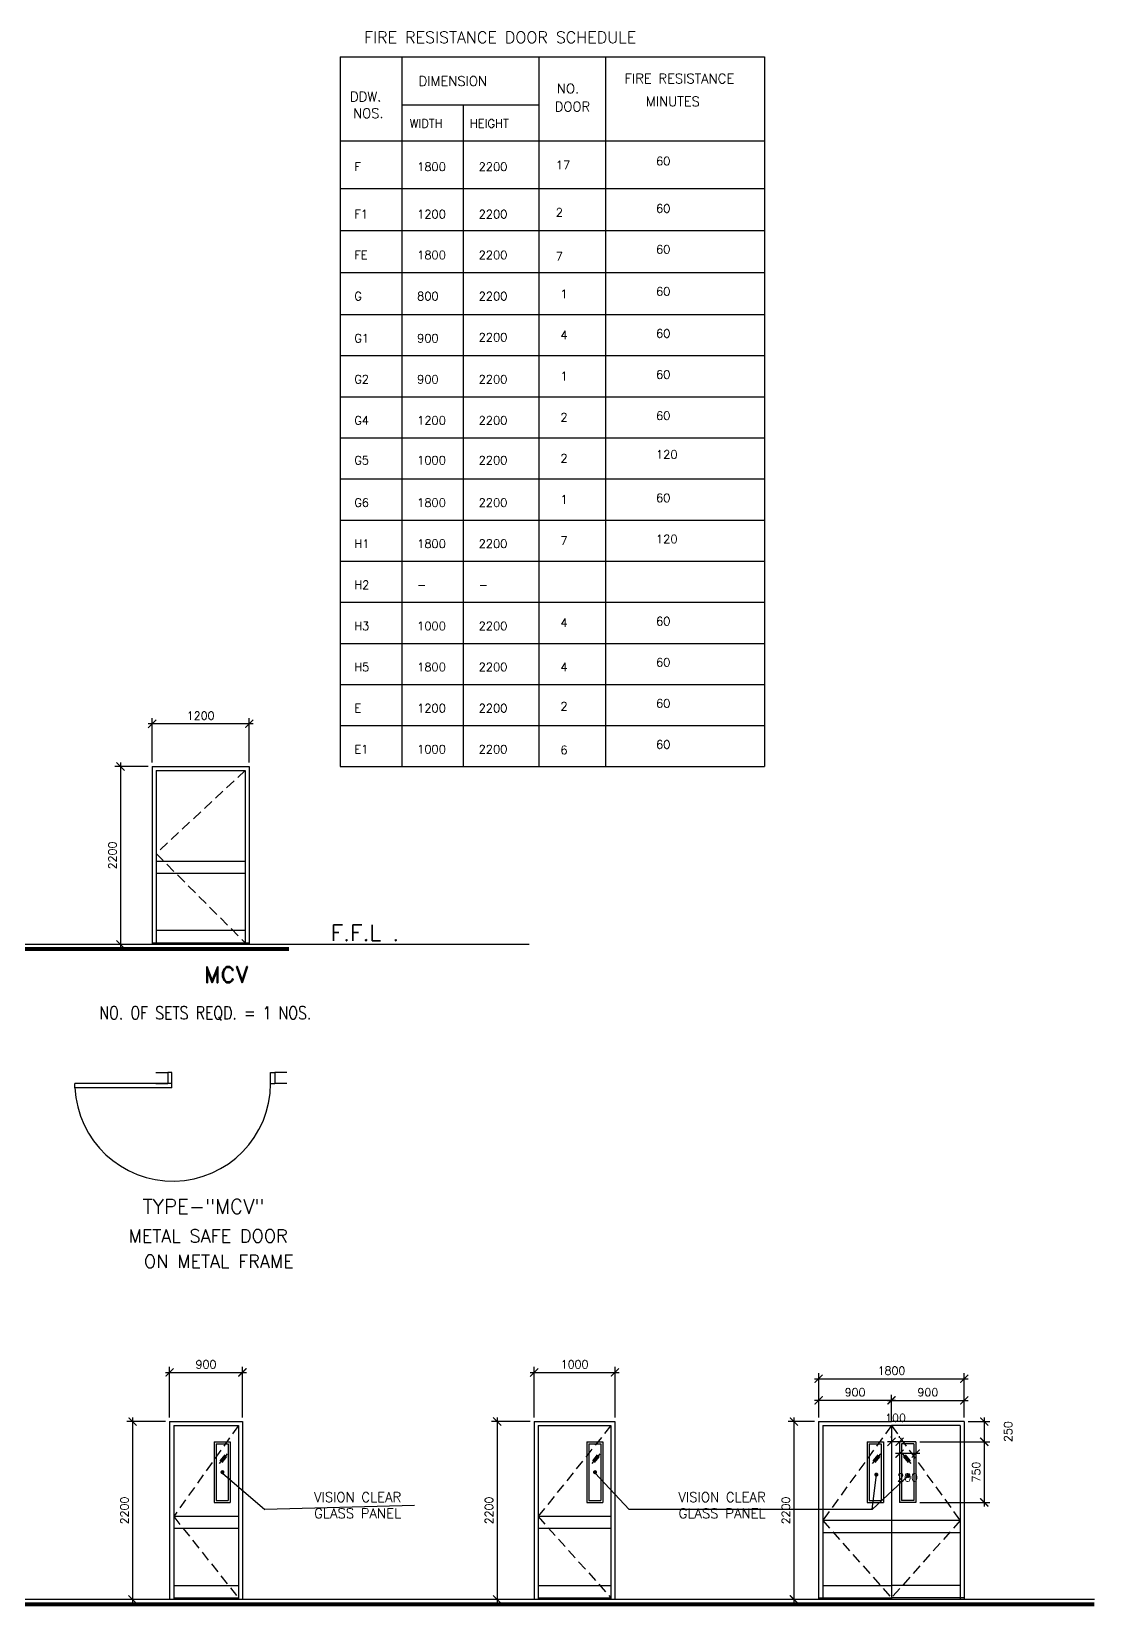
# Model space of a CAD drawing. Extents: x 105294 to 154914, y 92273 to 130474.
# Drawn here: x 141747 to 154914, y 110994 to 130474 of the extents above; entities that cross this region are included whole.
import ezdxf
from ezdxf.enums import TextEntityAlignment as Align

# ---------------------------------------------------------------- set-up
doc = ezdxf.new("R2010")
doc.units = 0
doc.header["$LTSCALE"] = 1000
doc.header["$MEASUREMENT"] = 0
doc.header["$PDMODE"] = 34
doc.linetypes.add('HIDDEN2', pattern=[0.1875, 0.125, -0.0625])
doc.layers.get('0').update_dxf_attribs({"linetype": 'CONTINUOUS'})
doc.layers.get('DEFPOINTS').update_dxf_attribs({"linetype": 'CONTINUOUS'})
for name, color, linetype in [('DIM', 11, 'CONTINUOUS'), ('DOOR', 4, 'CONTINUOUS'), ('TABLE', 4, 'CONTINUOUS'), ('TEXT-T', 2, 'CONTINUOUS'), ('WALL', 6, 'CONTINUOUS')]:
    doc.layers.add(name, color=color, linetype=linetype)
doc.styles.add('ROMAND', font='romand.shx')
doc.styles.add('ROMANS', font='ROMANS.SHX', dxfattribs={"height": 100})
doc.dimstyles.new('STANDARD in', dxfattribs={"dimtxt": 120, "dimasz": 100, "dimexe": 70, "dimexo": 50, "dimgap": 50, "dimtad": 1, "dimdec": 0, "dimzin": 0, "dimdsep": 46, "dimtxsty": 'ROMANS', "dimblk": 'ARCHTICK', "dimcen": 50, "dimdle": 50, "dimclrd": 4, "dimclre": 4, "dimclrt": 2, "dimadec": 0, "dimazin": 0, "dimtfac": 1, "dimtdec": 0, "dimtmove": 2, "dimatfit": 3, "dimldrblk": 'ARCHTICK', "dimfxl": 0, "dimtolj": 1, "dimtzin": 0, "dimarcsym": 0})

# ---------------------------------------------------------------- blocks, each defined once
blk = doc.blocks.new('_ARCHTICK')
at = {"color": 0, "linetype": 'ByBlock', "const_width": 0.15}
blk.add_lwpolyline([(-0.5, -0.5), (0.5, 0.5)], dxfattribs=at)
blk = doc.blocks.new('*D34')
at = {"layer": 'DEFPOINTS', "color": 0, "linetype": 'ByBlock'}
for p in [(152379, 113032), (152379, 113032), (152479, 113032)]:
    blk.add_point(p, dxfattribs=at)
at = {"layer": 'DIM', "color": 4, "linetype": 'ByBlock', "lineweight": -2}
for p, q in [((152529, 113032), (152329, 113032)), ((152379, 113082), (152379, 113102)), ((152479, 113082), (152479, 113102))]:
    blk.add_line(p, q, dxfattribs=at)
at = {"layer": 'DIM', "color": 4, "linetype": 'ByBlock', "lineweight": -2, "xscale": 100, "yscale": 100, "zscale": 100, "rotation": 180}
blk.add_blockref('_ARCHTICK', (152379, 113032), dxfattribs=at)
at = {"layer": 'DIM', "color": 4, "linetype": 'ByBlock', "lineweight": -2, "xscale": 100, "yscale": 100, "zscale": 100}
blk.add_blockref('_ARCHTICK', (152479, 113032), dxfattribs=at)
at = {"layer": 'DIM', "color": 2, "linetype": 'ByBlock', "insert": (152429, 113327), "char_height": 100, "attachment_point": 5, "style": 'ROMANS'}
blk.add_mtext('\\A1;100', dxfattribs=at)
blk = doc.blocks.new('*D35')
at = {"layer": 'DEFPOINTS', "color": 0, "linetype": 'ByBlock'}
for p in [(151479, 113282), (151173, 111082), (151356, 111082)]:
    blk.add_point(p, dxfattribs=at)
at = {"layer": 'DIM', "color": 4, "linetype": 'ByBlock', "lineweight": -2}
for p, q in [((151429, 113282), (151103, 113282)), ((151173, 113332), (151173, 111032)), ((151306, 111082), (151103, 111082))]:
    blk.add_line(p, q, dxfattribs=at)
at = {"layer": 'DIM', "color": 4, "linetype": 'ByBlock', "lineweight": -2, "xscale": 100, "yscale": 100, "zscale": 100}
for p, rotation in [((151173, 113282), 90), ((151173, 111082), 270)]:
    blk.add_blockref('_ARCHTICK', p, dxfattribs=dict(at, rotation=rotation))
at = {"layer": 'DIM', "color": 2, "linetype": 'ByBlock', "insert": (151073, 112182), "char_height": 100, "attachment_point": 5, "rotation": 90, "style": 'ROMANS'}
blk.add_mtext('\\A1;2200', dxfattribs=at)
blk = doc.blocks.new('*D36')
at = {"layer": 'DEFPOINTS', "color": 0, "linetype": 'ByBlock'}
for p in [(151479, 113544), (151479, 113473), (152379, 113473)]:
    blk.add_point(p, dxfattribs=at)
at = {"layer": 'DIM', "color": 4, "linetype": 'ByBlock', "lineweight": -2}
for p, q in [((151479, 113523), (151479, 113614)), ((152379, 113523), (152379, 113614)), ((152429, 113544), (151429, 113544))]:
    blk.add_line(p, q, dxfattribs=at)
at = {"layer": 'DIM', "color": 4, "linetype": 'ByBlock', "lineweight": -2, "xscale": 100, "yscale": 100, "zscale": 100, "rotation": 180}
blk.add_blockref('_ARCHTICK', (151479, 113544), dxfattribs=at)
at = {"layer": 'DIM', "color": 4, "linetype": 'ByBlock', "lineweight": -2, "xscale": 100, "yscale": 100, "zscale": 100}
blk.add_blockref('_ARCHTICK', (152379, 113544), dxfattribs=at)
at = {"layer": 'DIM', "color": 2, "linetype": 'ByBlock', "insert": (151929, 113644), "char_height": 100, "attachment_point": 5, "style": 'ROMANS'}
blk.add_mtext('\\A1;900', dxfattribs=at)
blk = doc.blocks.new('*D37')
at = {"layer": 'DEFPOINTS', "color": 0, "linetype": 'ByBlock'}
for p in [(153279, 113282), (152679, 113032), (153526, 113032)]:
    blk.add_point(p, dxfattribs=at)
at = {"layer": 'DIM', "color": 4, "linetype": 'ByBlock', "lineweight": -2}
for p, q in [((153329, 113282), (153596, 113282)), ((153526, 113332), (153526, 112982)), ((152729, 113032), (153596, 113032))]:
    blk.add_line(p, q, dxfattribs=at)
at = {"layer": 'DIM', "color": 4, "linetype": 'ByBlock', "lineweight": -2, "xscale": 100, "yscale": 100, "zscale": 100}
for p, rotation in [((153526, 113282), 90), ((153526, 113032), 270)]:
    blk.add_blockref('_ARCHTICK', p, dxfattribs=dict(at, rotation=rotation))
at = {"layer": 'DIM', "color": 2, "linetype": 'ByBlock', "insert": (153821, 113157), "char_height": 100, "attachment_point": 5, "rotation": 90, "style": 'ROMANS'}
blk.add_mtext('\\A1;250', dxfattribs=at)
blk = doc.blocks.new('*D38')
at = {"layer": 'DEFPOINTS', "color": 0, "linetype": 'ByBlock'}
for p in [(152479, 113032), (152679, 113032), (152479, 112885)]:
    blk.add_point(p, dxfattribs=at)
at = {"layer": 'DIM', "color": 4, "linetype": 'ByBlock', "lineweight": -2}
for p, q in [((152479, 112982), (152479, 112815)), ((152679, 112982), (152679, 112815)), ((152729, 112885), (152429, 112885))]:
    blk.add_line(p, q, dxfattribs=at)
at = {"layer": 'DIM', "color": 4, "linetype": 'ByBlock', "lineweight": -2, "xscale": 100, "yscale": 100, "zscale": 100, "rotation": 180}
blk.add_blockref('_ARCHTICK', (152479, 112885), dxfattribs=at)
at = {"layer": 'DIM', "color": 4, "linetype": 'ByBlock', "lineweight": -2, "xscale": 100, "yscale": 100, "zscale": 100}
blk.add_blockref('_ARCHTICK', (152679, 112885), dxfattribs=at)
at = {"layer": 'DIM', "color": 2, "linetype": 'ByBlock', "insert": (152579, 112590), "char_height": 100, "attachment_point": 5, "style": 'ROMANS'}
blk.add_mtext('\\A1;200', dxfattribs=at)
blk = doc.blocks.new('*D39')
at = {"layer": 'DEFPOINTS', "color": 0, "linetype": 'ByBlock'}
for p in [(152902, 113032), (152679, 112282), (153526, 112282)]:
    blk.add_point(p, dxfattribs=at)
at = {"layer": 'DIM', "color": 4, "linetype": 'ByBlock', "lineweight": -2}
for p, q in [((152952, 113032), (153596, 113032)), ((153526, 113082), (153526, 112232)), ((152729, 112282), (153596, 112282))]:
    blk.add_line(p, q, dxfattribs=at)
at = {"layer": 'DIM', "color": 4, "linetype": 'ByBlock', "lineweight": -2, "xscale": 100, "yscale": 100, "zscale": 100}
for p, rotation in [((153526, 113032), 90), ((153526, 112282), 270)]:
    blk.add_blockref('_ARCHTICK', p, dxfattribs=dict(at, rotation=rotation))
at = {"layer": 'DIM', "color": 2, "linetype": 'ByBlock', "insert": (153426, 112657), "char_height": 100, "attachment_point": 5, "rotation": 90, "style": 'ROMANS'}
blk.add_mtext('\\A1;750', dxfattribs=at)
blk = doc.blocks.new('*D40')
at = {"layer": 'DEFPOINTS', "color": 0, "linetype": 'ByBlock'}
for p in [(153279, 113544), (152379, 113232), (153279, 113282)]:
    blk.add_point(p, dxfattribs=at)
at = {"layer": 'DIM', "color": 4, "linetype": 'ByBlock', "lineweight": -2}
for p, q in [((152379, 113282), (152379, 113614)), ((153279, 113332), (153279, 113614)), ((152329, 113544), (153329, 113544))]:
    blk.add_line(p, q, dxfattribs=at)
at = {"layer": 'DIM', "color": 4, "linetype": 'ByBlock', "lineweight": -2, "xscale": 100, "yscale": 100, "zscale": 100, "rotation": 180}
blk.add_blockref('_ARCHTICK', (152379, 113544), dxfattribs=at)
at = {"layer": 'DIM', "color": 4, "linetype": 'ByBlock', "lineweight": -2, "xscale": 100, "yscale": 100, "zscale": 100}
blk.add_blockref('_ARCHTICK', (153279, 113544), dxfattribs=at)
at = {"layer": 'DIM', "color": 2, "linetype": 'ByBlock', "insert": (152829, 113644), "char_height": 100, "attachment_point": 5, "style": 'ROMANS'}
blk.add_mtext('\\A1;900', dxfattribs=at)
blk = doc.blocks.new('*D41')
at = {"layer": 'DEFPOINTS', "color": 0, "linetype": 'ByBlock'}
for p in [(153279, 113811), (151479, 113282), (153279, 113282)]:
    blk.add_point(p, dxfattribs=at)
at = {"layer": 'DIM', "color": 4, "linetype": 'ByBlock', "lineweight": -2}
for p, q in [((151429, 113811), (153329, 113811)), ((151479, 113332), (151479, 113881)), ((153279, 113332), (153279, 113881))]:
    blk.add_line(p, q, dxfattribs=at)
at = {"layer": 'DIM', "color": 4, "linetype": 'ByBlock', "lineweight": -2, "xscale": 100, "yscale": 100, "zscale": 100, "rotation": 180}
blk.add_blockref('_ARCHTICK', (151479, 113811), dxfattribs=at)
at = {"layer": 'DIM', "color": 4, "linetype": 'ByBlock', "lineweight": -2, "xscale": 100, "yscale": 100, "zscale": 100}
blk.add_blockref('_ARCHTICK', (153279, 113811), dxfattribs=at)
at = {"layer": 'DIM', "color": 2, "linetype": 'ByBlock', "insert": (152379, 113911), "char_height": 100, "attachment_point": 5, "style": 'ROMANS'}
blk.add_mtext('\\A1;1800', dxfattribs=at)
blk = doc.blocks.new('*D45')
at = {"layer": 'DEFPOINTS', "color": 0, "linetype": 'ByBlock'}
for p in [(147961, 113282), (147503, 111082), (147827, 111082)]:
    blk.add_point(p, dxfattribs=at)
at = {"layer": 'DIM', "color": 4, "linetype": 'ByBlock', "lineweight": -2}
for p, q in [((147911, 113282), (147433, 113282)), ((147503, 113332), (147503, 111032)), ((147777, 111082), (147433, 111082))]:
    blk.add_line(p, q, dxfattribs=at)
at = {"layer": 'DIM', "color": 4, "linetype": 'ByBlock', "lineweight": -2, "xscale": 100, "yscale": 100, "zscale": 100}
for p, rotation in [((147503, 113282), 90), ((147503, 111082), 270)]:
    blk.add_blockref('_ARCHTICK', p, dxfattribs=dict(at, rotation=rotation))
at = {"layer": 'DIM', "color": 2, "linetype": 'ByBlock', "insert": (147403, 112182), "char_height": 100, "attachment_point": 5, "rotation": 90, "style": 'ROMANS'}
blk.add_mtext('\\A1;2200', dxfattribs=at)
blk = doc.blocks.new('*D46')
at = {"layer": 'DEFPOINTS', "color": 0, "linetype": 'ByBlock'}
for p in [(148961, 113889), (147961, 113282), (148961, 113282)]:
    blk.add_point(p, dxfattribs=at)
at = {"layer": 'DIM', "color": 4, "linetype": 'ByBlock', "lineweight": -2}
for p, q in [((147961, 113332), (147961, 113959)), ((148961, 113332), (148961, 113959)), ((147911, 113889), (149011, 113889))]:
    blk.add_line(p, q, dxfattribs=at)
at = {"layer": 'DIM', "color": 4, "linetype": 'ByBlock', "lineweight": -2, "xscale": 100, "yscale": 100, "zscale": 100, "rotation": 180}
blk.add_blockref('_ARCHTICK', (147961, 113889), dxfattribs=at)
at = {"layer": 'DIM', "color": 4, "linetype": 'ByBlock', "lineweight": -2, "xscale": 100, "yscale": 100, "zscale": 100}
blk.add_blockref('_ARCHTICK', (148961, 113889), dxfattribs=at)
at = {"layer": 'DIM', "color": 2, "linetype": 'ByBlock', "insert": (148461, 113989), "char_height": 100, "attachment_point": 5, "style": 'ROMANS'}
blk.add_mtext('\\A1;1000', dxfattribs=at)
blk = doc.blocks.new('*D47')
at = {"layer": 'DEFPOINTS', "color": 0, "linetype": 'ByBlock'}
for p in [(143238, 121912), (143238, 121383), (144438, 121383)]:
    blk.add_point(p, dxfattribs=at)
at = {"layer": 'DIM', "color": 4, "linetype": 'ByBlock', "lineweight": -2}
for p, q in [((143238, 121433), (143238, 121982)), ((144438, 121433), (144438, 121982)), ((144488, 121912), (143188, 121912))]:
    blk.add_line(p, q, dxfattribs=at)
at = {"layer": 'DIM', "color": 4, "linetype": 'ByBlock', "lineweight": -2, "xscale": 100, "yscale": 100, "zscale": 100, "rotation": 180}
blk.add_blockref('_ARCHTICK', (143238, 121912), dxfattribs=at)
at = {"layer": 'DIM', "color": 4, "linetype": 'ByBlock', "lineweight": -2, "xscale": 100, "yscale": 100, "zscale": 100}
blk.add_blockref('_ARCHTICK', (144438, 121912), dxfattribs=at)
at = {"layer": 'DIM', "color": 2, "linetype": 'ByBlock', "insert": (143838, 122012), "char_height": 100, "attachment_point": 5, "style": 'ROMANS'}
blk.add_mtext('\\A1;1200', dxfattribs=at)
blk = doc.blocks.new('*D3')
at = {"layer": 'DEFPOINTS', "color": 0, "linetype": 'ByBlock'}
for p in [(143238, 121383), (142847, 119183), (143104, 119183)]:
    blk.add_point(p, dxfattribs=at)
at = {"layer": 'DIM', "color": 4, "linetype": 'ByBlock', "lineweight": -2}
for p, q in [((143188, 121383), (142777, 121383)), ((142847, 121433), (142847, 119133)), ((143054, 119183), (142777, 119183))]:
    blk.add_line(p, q, dxfattribs=at)
at = {"layer": 'DIM', "color": 4, "linetype": 'ByBlock', "lineweight": -2, "xscale": 100, "yscale": 100, "zscale": 100}
for p, rotation in [((142847, 121383), 90), ((142847, 119183), 270)]:
    blk.add_blockref('_ARCHTICK', p, dxfattribs=dict(at, rotation=rotation))
at = {"layer": 'DIM', "color": 2, "linetype": 'ByBlock', "insert": (142747, 120283), "char_height": 100, "attachment_point": 5, "rotation": 90, "style": 'ROMANS'}
blk.add_mtext('\\A1;2200', dxfattribs=at)
blk = doc.blocks.new('*D4')
at = {"layer": 'DEFPOINTS', "color": 0, "linetype": 'ByBlock'}
for p in [(143454, 113282), (142996, 111082), (143320, 111082)]:
    blk.add_point(p, dxfattribs=at)
at = {"layer": 'DIM', "color": 4, "linetype": 'ByBlock', "lineweight": -2}
for p, q in [((143404, 113282), (142926, 113282)), ((142996, 113332), (142996, 111032)), ((143270, 111082), (142926, 111082))]:
    blk.add_line(p, q, dxfattribs=at)
at = {"layer": 'DIM', "color": 4, "linetype": 'ByBlock', "lineweight": -2, "xscale": 100, "yscale": 100, "zscale": 100}
for p, rotation in [((142996, 113282), 90), ((142996, 111082), 270)]:
    blk.add_blockref('_ARCHTICK', p, dxfattribs=dict(at, rotation=rotation))
at = {"layer": 'DIM', "color": 2, "linetype": 'ByBlock', "insert": (142896, 112182), "char_height": 100, "attachment_point": 5, "rotation": 90, "style": 'ROMANS'}
blk.add_mtext('\\A1;2200', dxfattribs=at)
blk = doc.blocks.new('*D5')
at = {"layer": 'DEFPOINTS', "color": 0, "linetype": 'ByBlock'}
for p in [(144354, 113889), (143454, 113282), (144354, 113282)]:
    blk.add_point(p, dxfattribs=at)
at = {"layer": 'DIM', "color": 4, "linetype": 'ByBlock', "lineweight": -2}
for p, q in [((143454, 113332), (143454, 113959)), ((144354, 113332), (144354, 113959)), ((143404, 113889), (144404, 113889))]:
    blk.add_line(p, q, dxfattribs=at)
at = {"layer": 'DIM', "color": 4, "linetype": 'ByBlock', "lineweight": -2, "xscale": 100, "yscale": 100, "zscale": 100, "rotation": 180}
blk.add_blockref('_ARCHTICK', (143454, 113889), dxfattribs=at)
at = {"layer": 'DIM', "color": 4, "linetype": 'ByBlock', "lineweight": -2, "xscale": 100, "yscale": 100, "zscale": 100}
blk.add_blockref('_ARCHTICK', (144354, 113889), dxfattribs=at)
at = {"layer": 'DIM', "color": 2, "linetype": 'ByBlock', "insert": (143904, 113989), "char_height": 100, "attachment_point": 5, "style": 'ROMANS'}
blk.add_mtext('\\A1;900', dxfattribs=at)

msp = doc.modelspace()

# ---------------------------------------------------------------- linework, layer by layer
at = {"color": 8}
for p, q in [((144167.5, 112884.2), (144066, 112761)), ((144135.6, 112869.1), (144074.7, 112795.2)), ((144158.8, 112850), (144097.9, 112776.1)), ((148773.9, 112884.2), (148672.4, 112761)), ((148742, 112869.1), (148681.1, 112795.2)), ((148765.2, 112850), (148704.2, 112776.1)), ((152242, 112884.2), (152140.4, 112761)), ((152210.1, 112869.1), (152149.2, 112795.2)), ((152233.3, 112850), (152172.3, 112776.1)), ((152515.5, 112884.2), (152617, 112761)), ((152524.2, 112850), (152585.1, 112776.1)), ((152547.3, 112869.1), (152608.3, 112795.2))]:
    msp.add_line(p, q, dxfattribs=at)
at = {"layer": 'DOOR'}
for p, q in [((143237.7, 121383), (144437.7, 121383)), ((143237.7, 121383), (143237.7, 119183)), ((144437.7, 121383), (144437.7, 119183)), ((143287.7, 121333), (144387.7, 121333)), ((143287.7, 121333), (143287.7, 119183)), ((144387.7, 121333), (144387.7, 119183)), ((144387.7, 120208), (143287.7, 120208)), ((144387.7, 120058), (143287.7, 120058)), ((144387.7, 119353), (143287.7, 119353)), ((143237.7, 119203), (144437.7, 119203)), ((142283.4, 117410.8), (142283.4, 117460.8)), ((143483.4, 117460.8), (142283.4, 117460.8)), ((143483.4, 117600.8), (143433.4, 117600.8)), ((143483.4, 117460.8), (143483.4, 117600.8)), ((143483.4, 117460.8), (143483.4, 117510.8)), ((143483.4, 117410.8), (143483.4, 117460.8)), ((144703.4, 117460.8), (144703.4, 117600.8)), ((144703.4, 117600.8), (144753.4, 117600.8)), ((144703.4, 117460.8), (144753.4, 117460.8)), ((143483.4, 117410.8), (142283.4, 117410.8)), ((143454.3, 113282.3), (143454.3, 111082.3)), ((143454.3, 113282.3), (144354.3, 113282.3)), ((143504.3, 113232.3), (143504.3, 111082.3)), ((143504.3, 113232.3), (144304.3, 113232.3)), ((144304.3, 113232.3), (144304.3, 111082.3)), ((144354.3, 113282.3), (144354.3, 111082.3)), ((147960.6, 113282.3), (147960.6, 111082.3)), ((147960.6, 113282.3), (148960.6, 113282.3)), ((148010.6, 113232.3), (148010.6, 111082.3)), ((148010.6, 113232.3), (148910.6, 113232.3)), ((148910.6, 113232.3), (148910.6, 111082.3)), ((148960.6, 113282.3), (148960.6, 111082.3)), ((151478.7, 113282.3), (151478.7, 111082.3)), ((151478.7, 113282.3), (152378.7, 113282.3)), ((151528.7, 113232.3), (151528.7, 111082.3)), ((151528.7, 113232.3), (152378.7, 113232.3)), ((153278.7, 113282.3), (152378.7, 113282.3)), ((152378.7, 113232.3), (152378.7, 111082.3)), ((153228.7, 113232.3), (152378.7, 113232.3)), ((153228.7, 113232.3), (153228.7, 111082.3)), ((153278.7, 113282.3), (153278.7, 111082.3)), ((144004.3, 113032.3), (144204.3, 113032.3)), ((144004.3, 113032.3), (144204.3, 113032.3)), ((144004.3, 113032.3), (144004.3, 112282.3)), ((144029.3, 113007.3), (144179.3, 113007.3)), ((144029.3, 113007.3), (144029.3, 112307.3)), ((144179.3, 113007.3), (144179.3, 112307.3)), ((144204.3, 113032.3), (144204.3, 112282.3)), ((148610.6, 113032.3), (148810.6, 113032.3)), ((148610.6, 113032.3), (148810.6, 113032.3)), ((148610.6, 113032.3), (148610.6, 112282.3)), ((148635.6, 113007.3), (148785.6, 113007.3)), ((148635.6, 113007.3), (148635.6, 112307.3)), ((148785.6, 113007.3), (148785.6, 112307.3)), ((148810.6, 113032.3), (148810.6, 112282.3)), ((152078.7, 113032.3), (152278.7, 113032.3)), ((152078.7, 113032.3), (152278.7, 113032.3)), ((152078.7, 113032.3), (152078.7, 112282.3)), ((152103.7, 113007.3), (152253.7, 113007.3)), ((152103.7, 113007.3), (152103.7, 112307.3)), ((152253.7, 113007.3), (152253.7, 112307.3)), ((152278.7, 113032.3), (152278.7, 112282.3)), ((152678.7, 113032.3), (152478.7, 113032.3)), ((152678.7, 113032.3), (152478.7, 113032.3)), ((152478.7, 113032.3), (152478.7, 112282.3)), ((152653.7, 113007.3), (152503.7, 113007.3)), ((152503.7, 113007.3), (152503.7, 112307.3)), ((152653.7, 113007.3), (152653.7, 112307.3)), ((152678.7, 113032.3), (152678.7, 112282.3)), ((148713.9, 112643.2), (149136.8, 112195.2)), ((152141.3, 112195.2), (152192.4, 112626.1)), ((152141.3, 112195.2), (152584.1, 112609.1)), ((144004.3, 112282.3), (144204.3, 112282.3)), ((144029.3, 112307.3), (144179.3, 112307.3)), ((148610.6, 112282.3), (148810.6, 112282.3)), ((148635.6, 112307.3), (148785.6, 112307.3)), ((152078.7, 112282.3), (152278.7, 112282.3)), ((152103.7, 112307.3), (152253.7, 112307.3)), ((152678.7, 112282.3), (152478.7, 112282.3)), ((152653.7, 112307.3), (152503.7, 112307.3)), ((144304.3, 112107.3), (143504.3, 112107.3)), ((148910.6, 112107.3), (148010.6, 112107.3)), ((152141.3, 112195.2), (149136.8, 112195.2)), ((153228.7, 112057.3), (151528.7, 112057.3)), ((144304.3, 111957.3), (143504.3, 111957.3)), ((148910.6, 111957.3), (148010.6, 111957.3)), ((153228.7, 111907.3), (151528.7, 111907.3)), ((143504.3, 111252.3), (144304.3, 111252.3)), ((148010.6, 111252.3), (148910.6, 111252.3)), ((151528.7, 111252.3), (152378.7, 111252.3)), ((153228.7, 111252.3), (152378.7, 111252.3)), ((143504.3, 111102.3), (144304.3, 111102.3)), ((148010.6, 111102.3), (148910.6, 111102.3)), ((151478.7, 111102.3), (152378.7, 111102.3)), ((153278.7, 111102.3), (152378.7, 111102.3))]:
    msp.add_line(p, q, dxfattribs=at)
at = {"layer": 'DOOR', "linetype": 'HIDDEN2'}
for p, q in [((144387.7, 121333), (143287.7, 120308)), ((143287.7, 120308), (144387.7, 119203)), ((144304.3, 113232.3), (143504.3, 112107.3)), ((148910.6, 113232.3), (148010.6, 112107.3)), ((152378.7, 113232.3), (151528.7, 112057.3)), ((152378.7, 113232.3), (153228.7, 112057.3)), ((143504.3, 112107.3), (144304.3, 111102.3)), ((148010.6, 112107.3), (148910.6, 111102.3)), ((151528.7, 112057.3), (152378.7, 111102.3)), ((153228.7, 112057.3), (152378.7, 111102.3))]:
    msp.add_line(p, q, dxfattribs=at)
at = {"layer": 'DOOR', "color": 4}
for p in [(144107.5, 112643.2), (146483.7, 112245.2)]:
    msp.add_line(p, (144630.4, 112195.2), dxfattribs=at)
at = {"layer": 'DOOR'}
msp.add_arc((143492.7, 117466.9), 1210.7, 182.65725, 359.71001, dxfattribs=at)
at = {"layer": 'TABLE', "color": 2}
for p, q in [((145563, 130159.9), (145563, 121381.6)), ((145563, 130159.9), (150807.8, 130159.9)), ((146323.7, 130159.9), (146323.7, 121381.6)), ((148018.8, 130159.9), (148018.8, 121381.6)), ((148845.1, 130159.9), (148845.1, 121381.6)), ((150807.8, 130159.9), (150807.8, 121381.6)), ((146323.7, 129565.6), (148018.8, 129565.6)), ((147084.4, 129565.6), (147084.4, 121381.6)), ((145563, 129119.9), (150807.8, 129119.9)), ((145563, 129119.9), (150807.8, 129119.9)), ((145563, 129119.9), (150807.8, 129119.9)), ((145563, 121381.6), (150807.8, 121381.6))]:
    msp.add_line(p, q, dxfattribs=at)
at = {"layer": 'TABLE', "color": 4}
for p, q in [((145563, 128533.5), (150807.8, 128533.5)), ((145563, 128013.5), (150807.8, 128013.5)), ((145563, 127493.5), (150807.8, 127493.5)), ((145563, 126973.5), (150807.8, 126973.5)), ((145563, 126465.1), (150807.8, 126465.1)), ((145563, 126465.1), (150807.8, 126465.1)), ((145563, 125956.8), (150807.8, 125956.8)), ((145563, 125448.4), (150807.8, 125448.4)), ((145563, 124940.1), (150807.8, 124940.1)), ((145563, 124431.7), (150807.8, 124431.7)), ((145563, 123923.4), (150807.8, 123923.4)), ((145563, 123415), (150807.8, 123415)), ((145563, 122906.6), (150807.8, 122906.6)), ((145563, 122398.3), (150807.8, 122398.3)), ((145563, 121889.9), (150807.8, 121889.9))]:
    msp.add_line(p, q, dxfattribs=at)
at = {"layer": 'WALL'}
for p, q in [((147898.3, 119183), (105824.3, 119183)), ((143283.4, 117600.8), (143433.4, 117600.8)), ((143283.4, 117460.8), (143433.4, 117460.8)), ((144903.4, 117600.8), (144753.4, 117600.8)), ((144903.4, 117460.8), (144753.4, 117460.8)), ((154888.9, 111082.3), (105294, 111082.3))]:
    msp.add_line(p, q, dxfattribs=at)
at = {"layer": 'WALL', "linetype": 'ByBlock'}
for p, q in [((143433.4, 117600.8), (143433.4, 117460.8)), ((144753.4, 117600.8), (144753.4, 117460.8))]:
    msp.add_line(p, q, dxfattribs=at)
at = {"layer": 'WALL', "const_width": 50}
for points in [[(144930.3, 119124.6), (105816, 119124.6)], [(154888.9, 111019.5), (105819.9, 111019.5)]]:
    msp.add_lwpolyline(points, dxfattribs=at)
at = {"layer": 'WALL', "linetype": 'ByBlock', "const_width": 25}
for points in [[(144095, 112655.7, 1), (144120, 112655.7, 1)], [(148701.4, 112655.7, 1), (148726.4, 112655.7, 1)], [(152179.9, 112626.1, 1), (152204.9, 112626.1, 1)], [(152571.6, 112609.1, 1), (152596.6, 112609.1, 1)]]:
    msp.add_lwpolyline(points, format="xyb", close=True, dxfattribs=at)

# ---------------------------------------------------------------- texts
at = {"color": 4, "linetype": 'ByBlock', "char_height": 120, "attachment_point": 5, "style": 'ROMANS'}
for insert in [(145778.7, 112246.8), (150285.1, 112246.8)]:
    msp.add_mtext('VISION CLEAR\\PGLASS PANEL', dxfattribs=dict(at, insert=insert))
at = {"layer": 'TABLE', "color": 2, "style": 'ROMANS'}
for s, height, p in [('FIRE RESISTANCE ', 118.857, (149797.7, 129891.7)), ('NO.', 118.86, (148380.2, 129768.7)), ('DOOR', 118.86, (148434.6, 129544.3)), (' MINUTES', 118.86, (149635.4, 129608.7))]:
    msp.add_text(s, height=height, dxfattribs=at).set_placement(p, align=Align.MIDDLE)
for s, height, p in [('DIMENSION', 118.86, (146533.2, 129800.9)), ('DDW.', 118.86, (145684.6, 129609.4)), ('NOS.', 118.86, (145722.7, 129402.9)), ('WIDTH', 104, (146423.5, 129283.7)), ('HEIGHT', 104, (147166.3, 129284)), ('F', 104, (145737.1, 128748.8)), ('1800', 104, (146513.6, 128748.8)), ('2200', 104, (147274.3, 128748.8)), ('17', 104, (148228.4, 128770.4)), ('60', 104, (149467.9, 128819.1)), ('F1', 104, (145737.1, 128162.4)), ('1200', 104, (146513.6, 128162.4)), ('2200', 104, (147274.3, 128162.4)), ('2', 104, (148228.4, 128184)), ('60', 104, (149467.9, 128232.6)), ('60', 104, (149467.9, 127726.9)), ('FE', 104, (145737.1, 127656.7)), ('1800', 104, (146513.6, 127656.7)), ('2200', 104, (147274.3, 127656.7)), ('7', 104, (148228.4, 127640.7)), ('G', 104, (145737.1, 127148.3)), ('800', 104, (146513.6, 127148.3)), ('2200', 104, (147274.3, 127148.3)), ('1', 104, (148286.1, 127175.7)), ('60', 104, (149467.9, 127206.9)), ('G1', 104, (145737.1, 126628.3)), ('900', 104, (146513.6, 126628.3)), ('2200', 104, (147274.3, 126640)), ('4', 104, (148286.1, 126667.4)), ('60', 104, (149467.9, 126686.9)), ('1', 104, (148286.1, 126159)), ('60', 104, (149467.9, 126178.6)), ('G2', 104, (145737.1, 126120)), ('900', 104, (146513.6, 126120)), ('2200', 104, (147274.3, 126120)), ('G4', 104, (145737.1, 125611.6)), ('1200', 104, (146513.6, 125611.6)), ('2200', 104, (147274.3, 125611.6)), ('2', 104, (148286.1, 125650.7)), ('60', 104, (149467.9, 125670.2)), ('120', 104, (149467.9, 125191)), ('G5', 104, (145737.1, 125119.1)), ('1000', 104, (146513.6, 125119.1)), ('2200', 104, (147274.3, 125119.1)), ('2', 104, (148286.1, 125142.3)), ('G6', 104, (145737.1, 124594.9)), ('1800', 104, (146513.6, 124594.9)), ('2200', 104, (147274.3, 124594.9)), ('1', 104, (148286.1, 124634)), ('60', 104, (149467.9, 124653.5)), ('H1', 104, (145737.1, 124086.5)), ('1800', 104, (146513.6, 124086.5)), ('2200', 104, (147274.3, 124086.5)), ('7', 104, (148286.1, 124125.6)), ('120', 104, (149467.9, 124145.1)), ('H2', 104, (145737.1, 123578.2)), ('-', 104, (146513.6, 123578.2)), ('-', 104, (147274.3, 123578.2)), ('H3', 104, (145737.1, 123069.8)), ('1000', 104, (146513.6, 123069.8)), ('2200', 104, (147274.3, 123069.8)), ('4', 104, (148286.1, 123108.9)), ('60', 104, (149467.9, 123128.4)), ('60', 104, (149467.9, 122620.1)), ('H5', 104, (145737.1, 122561.5)), ('1800', 104, (146513.6, 122561.5)), ('2200', 104, (147274.3, 122561.5)), ('4', 104, (148286.1, 122561.5)), ('E', 104, (145737.1, 122053.1)), ('1200', 104, (146513.6, 122053.1)), ('2200', 104, (147274.3, 122053.1)), ('2', 104, (148286.1, 122074.9)), ('60', 104, (149467.9, 122111.7)), ('E1', 104, (145737.1, 121544.7)), ('1000', 104, (146513.6, 121544.7)), ('2200', 104, (147274.3, 121544.7)), ('6', 104, (148286.1, 121536.1)), ('60', 104, (149467.9, 121603.4))]:
    msp.add_text(s, height=height, dxfattribs=at).set_placement(p)
at = {"layer": 'TEXT-T', "style": 'ROMANS', "width": 0.8}
msp.add_text('NO. OF SETS REQD. = 1 NOS.', height=160, dxfattribs=at).set_placement((143895.9, 118208.7), align=Align.BOTTOM_CENTER)
at = {"layer": 'TEXT-T', "style": 'ROMANS'}
for s, p in [('METAL SAFE DOOR', (143929.9, 115450.2)), (' ON METAL FRAME', (144007.4, 115134.1))]:
    msp.add_text(s, height=160, dxfattribs=at).set_placement(p, align=Align.BOTTOM_CENTER)
at = {"layer": 'WALL', "style": 'ROMANS'}
for s, height, p in [('FIRE RESISTANCE DOOR SCHEDULE', 144, (147541.4, 130401.7)), ('TYPE-"MCV"', 180, (143873.6, 115942.2))]:
    msp.add_text(s, height=height, dxfattribs=at).set_placement(p, align=Align.MIDDLE)
at = {"layer": 'WALL'}
for s, style, p in [('F.F.L .', 'ROMANS', (145869.1, 119226.7)), ('MCV', 'ROMAND', (144157.2, 118708.8))]:
    msp.add_text(s, height=200, dxfattribs=dict(at, style=style)).set_placement(p, align=Align.CENTER)

# ---------------------------------------------------------------- dimensions: what is measured, and where the dimension line sits
at = {"layer": 'DIM', "linetype": 'ByBlock'}
for base, p1, p2, picture, middle in [((143237.7, 121911.6), (144437.7, 121383), (143237.7, 121383), '*D47', (143837.7, 122011.6)), ((144354.3, 113888.6), (143454.3, 113282.3), (144354.3, 113282.3), '*D5', (143904.3, 113988.6)), ((148960.6, 113888.6), (147960.6, 113282.3), (148960.6, 113282.3), '*D46', (148460.6, 113988.6)), ((153278.7, 113810.9), (151478.7, 113282.3), (153278.7, 113282.3), '*D41', (152378.7, 113910.9)), ((151478.7, 113544), (152378.7, 113473.1), (151478.7, 113473.1), '*D36', (151928.7, 113644)), ((153278.7, 113544), (152378.7, 113232.3), (153278.7, 113282.3), '*D40', (152828.7, 113644)), ((152378.7, 113032.3), (152478.7, 113032.3), (152378.7, 113032.3), '*D34', (152428.7, 113327.3)), ((152478.7, 112885), (152678.7, 113032.3), (152478.7, 113032.3), '*D38', (152578.7, 112590))]:
    dim = msp.add_linear_dim(base=base, p1=p1, p2=p2, dimstyle='STANDARD in', override={"dimclrd": 4, "dimclre": 4}, dxfattribs=at)
    dim.commit()
    dim.dimension.update_dxf_attribs({"geometry": picture, "text_midpoint": middle})
for base, p1, p2, picture, middle in [((142847.1, 119183), (143237.7, 121383), (143103.9, 119183), '*D3', (142747.1, 120283)), ((142996.4, 111082.3), (143454.3, 113282.3), (143320.5, 111082.3), '*D4', (142896.4, 112182.3)), ((147502.8, 111082.3), (147960.6, 113282.3), (147826.9, 111082.3), '*D45', (147402.8, 112182.3)), ((151173.5, 111082.3), (151478.7, 113282.3), (151355.9, 111082.3), '*D35', (151073.5, 112182.3)), ((153525.8, 113032.3), (153278.7, 113282.3), (152678.7, 113032.3), '*D37', (153820.8, 113157.3)), ((153525.8, 112282.3), (152902.4, 113032.3), (152678.7, 112282.3), '*D39', (153425.8, 112657.3))]:
    dim = msp.add_linear_dim(base=base, p1=p1, p2=p2, angle=90, dimstyle='STANDARD in', override={"dimclrd": 4, "dimclre": 4}, dxfattribs=at)
    dim.commit()
    dim.dimension.update_dxf_attribs({"geometry": picture, "text_midpoint": middle})

doc.saveas('drawing.dxf')
